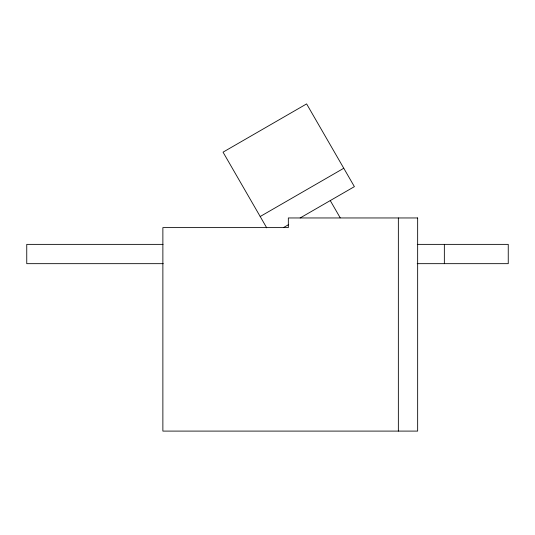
<?xml version="1.0" encoding="UTF-8"?>
<svg xmlns="http://www.w3.org/2000/svg" width="535" height="535" viewBox="0 0 535 535"><rect width="100%" height="100%" fill="white"/><g stroke="black" fill="none" stroke-linecap="round" stroke-linejoin="round"><path stroke-width="0.8" d="M260.191 216.514L343.771 168.257M283.704 227.455L288.713 224.56M300.175 217.946L354.391 186.648L306.615 103.904L223.041 152.161L266.724 227.83M163.048 244.368L26.75 244.368L26.75 263.668L163.255 263.668M417.287 244.368L508.25 244.368L508.25 263.668L417.2 263.668M330.255 200.578L340.2 217.805M444.351 244.368L444.351 263.668M398.354 217.959L398.354 431.096M417.654 217.959L288.332 217.959L288.332 227.609L162.874 227.609L162.874 431.096L417.654 431.096L417.654 217.959"/></g></svg>
